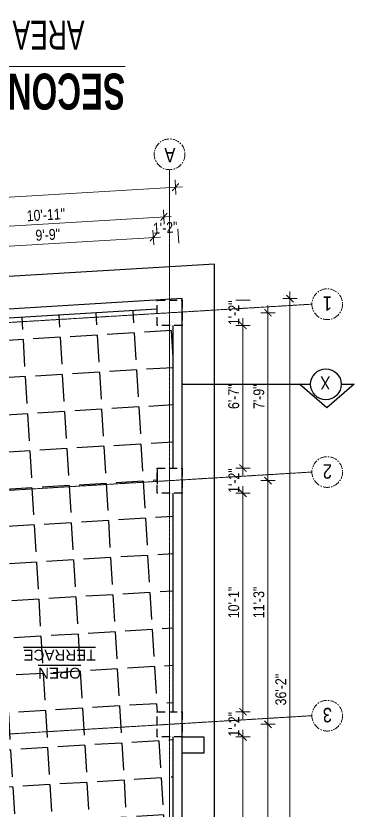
# Model space of a CAD drawing. Header units: inches. Extents: x -10117506 to -5032697, y -6529230 to -3253155.
# Drawn here: x -5060777.9 to -5060590.1, y -3255133.7 to -3254692.8 of the extents above; entities that cross this region are included whole.
import ezdxf

# ---------------------------------------------------------------- set-up
doc = ezdxf.new("R2010")
doc.units = ezdxf.units.IN
doc.header["$LTSCALE"] = 2
doc.header["$MEASUREMENT"] = 0
doc.header["$PDMODE"] = 34
doc.linetypes.add('CENTER', pattern=[2, 1.25, -0.25, 0.25, -0.25])
doc.linetypes.add('HIDDEN', pattern=[0.375, 0.25, -0.125])
doc.layers.get('0').update_dxf_attribs({"linetype": 'CONTINUOUS'})
doc.layers.get('DEFPOINTS').update_dxf_attribs({"color": 141, "linetype": 'CONTINUOUS'})
doc.layers.add('A-Hatch', color=7, linetype='CONTINUOUS')
for name, color, linetype, lineweight in [('Annotations-Bold.w', 177, 'CONTINUOUS', 13), ('DIM 1-100', 4, 'CONTINUOUS', 13), ('TEXT', 181, 'CONTINUOUS', 25), ('Text-100.w', 254, 'CONTINUOUS', 9)]:
    doc.layers.add(name, color=color, linetype=linetype, lineweight=lineweight)
doc.styles.add('ARAIL', font='ARIALN.TTF')
doc.styles.add('Arial', font='arial.ttf', dxfattribs={"width": 0.8, "height": 12})
doc.styles.add('arial.', font='arial.ttf')
doc.styles.get("Standard").update_dxf_attribs({"font": 'ARIALN.TTF'})
doc.dimstyles.new('1 by 96', dxfattribs={"dimtxt": 6, "dimasz": 4, "dimexe": 4, "dimexo": 4, "dimgap": 2, "dimtad": 1, "dimdec": 0, "dimzin": 0, "dimdsep": 46, "dimlunit": 4, "dimtxsty": 'Standard', "dimblk": 'ARCHTICK', "dimcen": 0, "dimdle": 4, "dimadec": 0, "dimazin": 0, "dimtfac": 1, "dimtdec": 0, "dimtix": 1, "dimtofl": 0, "dimtmove": 1, "dimatfit": 3, "dimldrblk": 'ARCHTICK', "dimfxl": 4, "dimfxlon": 1, "dimtolj": 1, "dimtzin": 0, "dimlwd": -1, "dimlwe": -1, "dimarcsym": 0})

# ---------------------------------------------------------------- blocks, each defined once
blk = doc.blocks.new('_ArchTick')
at = {"color": 0, "linetype": 'ByBlock', "const_width": 0.15}
blk.add_lwpolyline([(-0.5, -0.5), (0.5, 0.5)], dxfattribs=at)
blk = doc.blocks.new('*D1857')
at = {"layer": 'DEFPOINTS', "color": 0, "ltscale": 0.5, "transparency": 16777216}
for p in [(-5060685.56, -3255093.06), (-5060651.86, -3255093.06), (-5060685.56, -3255269.85)]:
    blk.add_point(p, dxfattribs=at)
at = {"layer": 'DIM 1-100', "color": 0, "ltscale": 0.5, "transparency": 16777216}
for p, q in [((-5060651.86, -3255273.85), (-5060651.86, -3255089.06)), ((-5060655.86, -3255093.06), (-5060647.86, -3255093.06)), ((-5060655.86, -3255269.85), (-5060647.86, -3255269.85))]:
    blk.add_line(p, q, dxfattribs=at)
at = {"layer": 'DIM 1-100', "color": 0, "ltscale": 0.5, "transparency": 16777216, "xscale": 4, "yscale": 4, "zscale": 4}
for p, rotation in [((-5060651.86, -3255093.06), 90), ((-5060651.86, -3255269.85), 270)]:
    blk.add_blockref('_ArchTick', p, dxfattribs=dict(at, rotation=rotation))
at = {"layer": 'DIM 1-100', "color": 0, "ltscale": 0.5, "transparency": 16777216, "insert": (-5060656.92, -3255181.45), "char_height": 6, "attachment_point": 5, "rotation": 90}
blk.add_mtext('\\A1;14\'-9"', dxfattribs=at)
blk = doc.blocks.new('*D1858')
at = {"layer": 'DEFPOINTS', "color": 0, "ltscale": 0.5, "transparency": 16777216}
for p in [(-5060685.56, -3255079.06), (-5060651.86, -3255079.06), (-5060685.56, -3255093.06)]:
    blk.add_point(p, dxfattribs=at)
at = {"layer": 'DIM 1-100', "color": 0, "ltscale": 0.5, "transparency": 16777216}
for p, q in [((-5060655.86, -3255079.06), (-5060647.86, -3255079.06)), ((-5060655.86, -3255093.06), (-5060647.86, -3255093.06))]:
    blk.add_line(p, q, dxfattribs=at)
at = {"layer": 'DIM 1-100', "color": 0, "ltscale": 0.5, "transparency": 16777216, "insert": (-5060656.87, -3255086.06), "char_height": 6, "attachment_point": 5, "rotation": 90}
blk.add_mtext('\\A1;1\'-2"', dxfattribs=at)
blk = doc.blocks.new('*D1859')
at = {"layer": 'DEFPOINTS', "color": 0, "ltscale": 0.5, "transparency": 16777216}
for p in [(-5060685.56, -3254957.81), (-5060651.86, -3254957.81), (-5060685.56, -3255079.06)]:
    blk.add_point(p, dxfattribs=at)
at = {"layer": 'DIM 1-100', "color": 0, "ltscale": 0.5, "transparency": 16777216}
for p, q in [((-5060651.86, -3255083.06), (-5060651.86, -3254953.81)), ((-5060655.86, -3254957.81), (-5060647.86, -3254957.81)), ((-5060655.86, -3255079.06), (-5060647.86, -3255079.06))]:
    blk.add_line(p, q, dxfattribs=at)
at = {"layer": 'DIM 1-100', "color": 0, "ltscale": 0.5, "transparency": 16777216, "xscale": 4, "yscale": 4, "zscale": 4}
for p, rotation in [((-5060651.86, -3254957.81), 90), ((-5060651.86, -3255079.06), 270)]:
    blk.add_blockref('_ArchTick', p, dxfattribs=dict(at, rotation=rotation))
at = {"layer": 'DIM 1-100', "color": 0, "ltscale": 0.5, "transparency": 16777216, "insert": (-5060656.92, -3255018.44), "char_height": 6, "attachment_point": 5, "rotation": 90}
blk.add_mtext('\\A1;10\'-1"', dxfattribs=at)
blk = doc.blocks.new('*D1860')
at = {"layer": 'DEFPOINTS', "color": 0, "ltscale": 0.5, "transparency": 16777216}
for p in [(-5060685.56, -3254943.81), (-5060651.86, -3254943.81), (-5060685.56, -3254957.81)]:
    blk.add_point(p, dxfattribs=at)
at = {"layer": 'DIM 1-100', "color": 0, "ltscale": 0.5, "transparency": 16777216}
for p, q in [((-5060655.86, -3254943.81), (-5060647.86, -3254943.81)), ((-5060655.86, -3254957.81), (-5060647.86, -3254957.81))]:
    blk.add_line(p, q, dxfattribs=at)
at = {"layer": 'DIM 1-100', "color": 0, "ltscale": 0.5, "transparency": 16777216, "insert": (-5060656.87, -3254950.81), "char_height": 6, "attachment_point": 5, "rotation": 90}
blk.add_mtext('\\A1;1\'-2"', dxfattribs=at)
blk = doc.blocks.new('*D1861')
at = {"layer": 'DEFPOINTS', "color": 0, "ltscale": 0.5, "transparency": 16777216}
for p in [(-5060685.56, -3254864.64), (-5060651.86, -3254864.64), (-5060685.56, -3254943.81)]:
    blk.add_point(p, dxfattribs=at)
at = {"layer": 'DIM 1-100', "color": 0, "ltscale": 0.5, "transparency": 16777216}
for p, q in [((-5060651.86, -3254947.81), (-5060651.86, -3254860.64)), ((-5060655.86, -3254864.64), (-5060647.86, -3254864.64)), ((-5060655.86, -3254943.81), (-5060647.86, -3254943.81))]:
    blk.add_line(p, q, dxfattribs=at)
at = {"layer": 'DIM 1-100', "color": 0, "ltscale": 0.5, "transparency": 16777216, "xscale": 4, "yscale": 4, "zscale": 4}
for p, rotation in [((-5060651.86, -3254864.64), 90), ((-5060651.86, -3254943.81), 270)]:
    blk.add_blockref('_ArchTick', p, dxfattribs=dict(at, rotation=rotation))
at = {"layer": 'DIM 1-100', "color": 0, "ltscale": 0.5, "transparency": 16777216, "insert": (-5060656.92, -3254904.23), "char_height": 6, "attachment_point": 5, "rotation": 90}
blk.add_mtext('\\A1;6\'-7"', dxfattribs=at)
blk = doc.blocks.new('*D1862')
at = {"layer": 'DEFPOINTS', "color": 0, "ltscale": 0.5, "transparency": 16777216}
for p in [(-5060685.56, -3254850.64), (-5060651.86, -3254850.64), (-5060685.56, -3254864.64)]:
    blk.add_point(p, dxfattribs=at)
at = {"layer": 'DIM 1-100', "color": 0, "ltscale": 0.5, "transparency": 16777216}
for p, q in [((-5060655.86, -3254850.64), (-5060647.86, -3254850.64)), ((-5060655.86, -3254864.64), (-5060647.86, -3254864.64))]:
    blk.add_line(p, q, dxfattribs=at)
at = {"layer": 'DIM 1-100', "color": 0, "ltscale": 0.5, "transparency": 16777216, "insert": (-5060656.87, -3254857.64), "char_height": 6, "attachment_point": 5, "rotation": 90}
blk.add_mtext('\\A1;1\'-2"', dxfattribs=at)
blk = doc.blocks.new('*D1863')
at = {"layer": 'DEFPOINTS', "color": 0, "ltscale": 0.5, "transparency": 16777216}
for p in [(-5060692.56, -3254857.64), (-5060692.56, -3254950.81), (-5060637.93, -3254950.81)]:
    blk.add_point(p, dxfattribs=at)
at = {"layer": 'DIM 1-100', "color": 0, "ltscale": 0.5, "transparency": 16777216}
for p, q in [((-5060637.93, -3254853.64), (-5060637.93, -3254954.81)), ((-5060641.93, -3254857.64), (-5060633.93, -3254857.64)), ((-5060641.93, -3254950.81), (-5060633.93, -3254950.81))]:
    blk.add_line(p, q, dxfattribs=at)
at = {"layer": 'DIM 1-100', "color": 0, "ltscale": 0.5, "transparency": 16777216, "xscale": 4, "yscale": 4, "zscale": 4}
for p, rotation in [((-5060637.93, -3254857.64), 90), ((-5060637.93, -3254950.81), 270)]:
    blk.add_blockref('_ArchTick', p, dxfattribs=dict(at, rotation=rotation))
at = {"layer": 'DIM 1-100', "color": 0, "ltscale": 0.5, "transparency": 16777216, "insert": (-5060642.99, -3254904.23), "char_height": 6, "attachment_point": 5, "rotation": 90}
blk.add_mtext('\\A1;7\'-9"', dxfattribs=at)
blk = doc.blocks.new('*D1864')
at = {"layer": 'DEFPOINTS', "color": 0, "ltscale": 0.5, "transparency": 16777216}
for p in [(-5060692.56, -3254950.81), (-5060692.56, -3255086.06), (-5060637.93, -3255086.06)]:
    blk.add_point(p, dxfattribs=at)
at = {"layer": 'DIM 1-100', "color": 0, "ltscale": 0.5, "transparency": 16777216}
for p, q in [((-5060637.93, -3254946.81), (-5060637.93, -3255090.06)), ((-5060641.93, -3254950.81), (-5060633.93, -3254950.81)), ((-5060641.93, -3255086.06), (-5060633.93, -3255086.06))]:
    blk.add_line(p, q, dxfattribs=at)
at = {"layer": 'DIM 1-100', "color": 0, "ltscale": 0.5, "transparency": 16777216, "xscale": 4, "yscale": 4, "zscale": 4}
for p, rotation in [((-5060637.93, -3254950.81), 90), ((-5060637.93, -3255086.06), 270)]:
    blk.add_blockref('_ArchTick', p, dxfattribs=dict(at, rotation=rotation))
at = {"layer": 'DIM 1-100', "color": 0, "ltscale": 0.5, "transparency": 16777216, "insert": (-5060642.99, -3255018.44), "char_height": 6, "attachment_point": 5, "rotation": 90}
blk.add_mtext('\\A1;11\'-3"', dxfattribs=at)
blk = doc.blocks.new('*D1865')
at = {"layer": 'DEFPOINTS', "color": 0, "ltscale": 0.5, "transparency": 16777216}
for p in [(-5060692.56, -3255086.06), (-5060692.56, -3255276.85), (-5060637.93, -3255276.85)]:
    blk.add_point(p, dxfattribs=at)
at = {"layer": 'DIM 1-100', "color": 0, "ltscale": 0.5, "transparency": 16777216}
for p, q in [((-5060637.93, -3255082.06), (-5060637.93, -3255280.85)), ((-5060641.93, -3255086.06), (-5060633.93, -3255086.06)), ((-5060641.93, -3255276.85), (-5060633.93, -3255276.85))]:
    blk.add_line(p, q, dxfattribs=at)
at = {"layer": 'DIM 1-100', "color": 0, "ltscale": 0.5, "transparency": 16777216, "xscale": 4, "yscale": 4, "zscale": 4}
for p, rotation in [((-5060637.93, -3255086.06), 90), ((-5060637.93, -3255276.85), 270)]:
    blk.add_blockref('_ArchTick', p, dxfattribs=dict(at, rotation=rotation))
at = {"layer": 'DIM 1-100', "color": 0, "ltscale": 0.5, "transparency": 16777216, "insert": (-5060642.99, -3255181.45), "char_height": 6, "attachment_point": 5, "rotation": 90}
blk.add_mtext('\\A1;15\'-11"', dxfattribs=at)
blk = doc.blocks.new('*D1866')
at = {"layer": 'DEFPOINTS', "color": 0, "ltscale": 0.5, "transparency": 16777216}
for p in [(-5060685.56, -3254849.8), (-5060625.72, -3254849.8), (-5060685.56, -3255283.85)]:
    blk.add_point(p, dxfattribs=at)
at = {"layer": 'DIM 1-100', "color": 0, "ltscale": 0.5, "transparency": 16777216}
for p, q in [((-5060625.72, -3255287.85), (-5060625.72, -3254845.8)), ((-5060629.72, -3254849.8), (-5060621.72, -3254849.8)), ((-5060629.72, -3255283.85), (-5060621.72, -3255283.85))]:
    blk.add_line(p, q, dxfattribs=at)
at = {"layer": 'DIM 1-100', "color": 0, "ltscale": 0.5, "transparency": 16777216, "xscale": 4, "yscale": 4, "zscale": 4}
for p, rotation in [((-5060625.72, -3254849.8), 90), ((-5060625.72, -3255283.85), 270)]:
    blk.add_blockref('_ArchTick', p, dxfattribs=dict(at, rotation=rotation))
at = {"layer": 'DIM 1-100', "color": 0, "ltscale": 0.5, "transparency": 16777216, "insert": (-5060630.78, -3255066.82), "char_height": 6, "attachment_point": 5, "rotation": 90}
blk.add_mtext('\\A1;36\'-2"', dxfattribs=at)
blk = doc.blocks.new('*D1867')
at = {"layer": 'DEFPOINTS', "color": 0, "ltscale": 0.5, "transparency": 16777216}
for p in [(-5060701.65, -3254815.85), (-5060699.56, -3254850.64), (-5060685.56, -3254849.8)]:
    blk.add_point(p, dxfattribs=at)
at = {"layer": 'DIM 1-100', "color": 0, "ltscale": 0.5, "transparency": 16777216}
for p, q in [((-5060701.41, -3254819.84), (-5060701.9, -3254811.85)), ((-5060687.41, -3254819), (-5060687.9, -3254811.01))]:
    blk.add_line(p, q, dxfattribs=at)
at = {"layer": 'DIM 1-100', "color": 0, "ltscale": 0.5, "transparency": 16777216, "insert": (-5060694.96, -3254810.42), "char_height": 6, "attachment_point": 5, "rotation": 3.4431}
blk.add_mtext('\\A1;1\'-2"', dxfattribs=at)
blk = doc.blocks.new('*D1868')
at = {"layer": 'DEFPOINTS', "color": 0, "ltscale": 0.5, "transparency": 16777216}
for p in [(-5060818.13, -3254822.85), (-5060699.56, -3254850.64), (-5060815.99, -3254858.49)]:
    blk.add_point(p, dxfattribs=at)
at = {"layer": 'DIM 1-100', "color": 0, "ltscale": 0.5, "transparency": 16777216}
for p, q in [((-5060701.41, -3254819.84), (-5060701.9, -3254811.85)), ((-5060697.66, -3254815.61), (-5060822.12, -3254823.09)), ((-5060817.89, -3254826.85), (-5060818.37, -3254818.86))]:
    blk.add_line(p, q, dxfattribs=at)
at = {"layer": 'DIM 1-100', "color": 0, "ltscale": 0.5, "transparency": 16777216, "xscale": 4, "yscale": 4, "zscale": 4}
for p, rotation in [((-5060701.65, -3254815.85), 3.443148901484197), ((-5060818.13, -3254822.85), 183.4431489014842)]:
    blk.add_blockref('_ArchTick', p, dxfattribs=dict(at, rotation=rotation))
at = {"layer": 'DIM 1-100', "color": 0, "ltscale": 0.5, "transparency": 16777216, "insert": (-5060760.2, -3254814.3), "char_height": 6, "attachment_point": 5, "rotation": 3.4431}
blk.add_mtext('\\A1;9\'-9"', dxfattribs=at)
blk = doc.blocks.new('*D1872')
at = {"layer": 'DEFPOINTS', "color": 0, "ltscale": 0.5, "transparency": 16777216}
for p in [(-5060826.19, -3254812.27), (-5060692.56, -3254857.64), (-5060822.99, -3254865.49)]:
    blk.add_point(p, dxfattribs=at)
at = {"layer": 'DIM 1-100', "color": 0, "ltscale": 0.5, "transparency": 16777216}
for p, q in [((-5060691.77, -3254804.19), (-5060830.18, -3254812.51)), ((-5060695.52, -3254808.42), (-5060696, -3254800.43)), ((-5060825.95, -3254816.27), (-5060826.43, -3254808.28))]:
    blk.add_line(p, q, dxfattribs=at)
at = {"layer": 'DIM 1-100', "color": 0, "ltscale": 0.5, "transparency": 16777216, "xscale": 4, "yscale": 4, "zscale": 4}
for p, rotation in [((-5060695.76, -3254804.43), 3.443148900418729), ((-5060826.19, -3254812.27), 183.4431489004187)]:
    blk.add_blockref('_ArchTick', p, dxfattribs=dict(at, rotation=rotation))
at = {"layer": 'DIM 1-100', "color": 0, "ltscale": 0.5, "transparency": 16777216, "insert": (-5060761.28, -3254803.3), "char_height": 6, "attachment_point": 5, "rotation": 3.4431}
blk.add_mtext('\\A1;10\'-11"', dxfattribs=at)
blk = doc.blocks.new('*D1874')
at = {"layer": 'DEFPOINTS', "color": 0, "ltscale": 0.5, "transparency": 16777216}
for p in [(-5060951.89, -3254803.78), (-5060685.56, -3254849.8), (-5060948.15, -3254865.66)]:
    blk.add_point(p, dxfattribs=at)
at = {"layer": 'DIM 1-100', "color": 0, "ltscale": 0.5, "transparency": 16777216}
for p, q in [((-5060689.06, -3254791.91), (-5060689.54, -3254783.92)), ((-5060685.31, -3254787.68), (-5060955.88, -3254804.02)), ((-5060951.64, -3254807.77), (-5060952.13, -3254799.79))]:
    blk.add_line(p, q, dxfattribs=at)
at = {"layer": 'DIM 1-100', "color": 0, "ltscale": 0.5, "transparency": 16777216, "xscale": 4, "yscale": 4, "zscale": 4}
for p, rotation in [((-5060689.3, -3254787.92), 3.457134467224341), ((-5060951.89, -3254803.78), 183.4571344672244)]:
    blk.add_blockref('_ArchTick', p, dxfattribs=dict(at, rotation=rotation))
at = {"layer": 'DIM 1-100', "color": 0, "ltscale": 0.5, "transparency": 16777216, "insert": (-5060820.89, -3254790.84), "char_height": 6, "attachment_point": 5, "rotation": 3.4571}
blk.add_mtext('\\A1;21\'-11"', dxfattribs=at)

msp = doc.modelspace()

# ---------------------------------------------------------------- hatches: boundary and pattern name
at = {"layer": 'A-Hatch', "ltscale": 0.5}
h = msp.add_hatch(dxfattribs=at)
h.set_pattern_fill('ANGLE', color=256, scale=75, angle=183.4571)
h.set_pattern_definition([(183.45713447, (-10109419.03, -6510881.936), (1.243724074, -20.587466465), [15, -5.625]), (273.45713447, (-10109419.03, -6510881.936), (20.587466465, 1.243724074), [15, -5.625])])
edge = h.paths.add_edge_path()
edge.add_line((-5060815.99, -3255229.83), (-5060824.99, -3255229.83))
edge.add_line((-5060824.99, -3255229.83), (-5060824.99, -3255280.69))
edge.add_line((-5060824.99, -3255280.69), (-5060815.99, -3255280.69))
edge.add_line((-5060815.99, -3255280.69), (-5060815.99, -3255289.67))
edge.add_line((-5060815.99, -3255289.67), (-5060699.56, -3255280))
edge.add_line((-5060699.56, -3255280), (-5060699.56, -3255269.85))
edge.add_line((-5060699.56, -3255269.85), (-5060690.56, -3255269.85))
edge.add_line((-5060690.56, -3255269.85), (-5060690.56, -3255093.06))
edge.add_line((-5060690.56, -3255093.06), (-5060699.56, -3255093.06))
edge.add_line((-5060699.56, -3255093.06), (-5060699.56, -3255079.06))
edge.add_line((-5060699.56, -3255079.06), (-5060690.56, -3255079.06))
edge.add_line((-5060690.56, -3255079.06), (-5060690.56, -3254957.81))
edge.add_line((-5060690.56, -3254957.81), (-5060699.56, -3254957.81))
edge.add_line((-5060699.56, -3254957.81), (-5060699.56, -3254943.81))
edge.add_line((-5060699.56, -3254943.81), (-5060690.56, -3254943.81))
edge.add_line((-5060690.56, -3254943.81), (-5060690.56, -3254864.64))
edge.add_line((-5060690.56, -3254864.64), (-5060699.56, -3254864.64))
edge.add_line((-5060699.56, -3254864.64), (-5060699.56, -3254855.65))
edge.add_line((-5060699.56, -3254855.65), (-5060815.99, -3254862.65))
edge.add_line((-5060815.99, -3254862.65), (-5060815.99, -3254872.49))
edge.add_line((-5060815.99, -3254872.49), (-5060815.99, -3254874.94))
edge.add_line((-5060815.99, -3254874.94), (-5060790.18, -3254874.96))
edge.add_line((-5060790.18, -3254874.96), (-5060790.16, -3254876.19))
edge.add_ellipse((-5060821.32, -3254876.17), major_axis=(-24.85, -18.79), ratio=1, start_angle=62.763, end_angle=142.875, ccw=False)
edge.add_line((-5060815.99, -3254906.86), (-5060815.99, -3255083.27))
edge.add_line((-5060815.99, -3255083.27), (-5060815.98, -3255083.27))
edge.add_line((-5060815.98, -3255083.27), (-5060815.99, -3255086.94))
edge.add_line((-5060815.99, -3255086.94), (-5060815.99, -3255100.94))
edge.add_line((-5060815.99, -3255100.94), (-5060815.98, -3255104.61))
edge.add_line((-5060815.98, -3255104.61), (-5060815.99, -3255229.83))
h.paths.add_polyline_path([(-5060732.31, -3255041.84), (-5060775.36, -3255041.84), (-5060775.36, -3255064.3), (-5060732.31, -3255064.3)], flags=24)

# ---------------------------------------------------------------- linework, layer by layer
at = {"ltscale": 0.5}
for p, q in [((-5060667.56, -3254830.68), (-5060829.99, -3254840.45)), ((-5060667.56, -3255282.35), (-5060667.56, -3254830.68)), ((-5060685.56, -3254849.8), (-5060838.97, -3254859.03)), ((-5060685.56, -3255283.85), (-5060685.56, -3254849.8)), ((-5060699.56, -3254855.65), (-5060815.99, -3254862.65)), ((-5060690.56, -3254943.81), (-5060690.56, -3254864.64)), ((-5060699.56, -3254943.81), (-5060699.56, -3254952.83)), ((-5060690.56, -3255079.06), (-5060690.56, -3254957.81)), ((-5060690.56, -3255269.85), (-5060690.56, -3255093.06)), ((-5060685.56, -3255093.06), (-5060673.56, -3255093.06)), ((-5060673.56, -3255093.06), (-5060673.56, -3255102.06)), ((-5060673.56, -3255102.06), (-5060685.56, -3255102.06))]:
    msp.add_line(p, q, dxfattribs=at)
at = {"linetype": 'HIDDEN', "ltscale": 9}
for points in [[(-5060685.56, -3254864.64), (-5060699.56, -3254864.64), (-5060699.56, -3254850.64), (-5060685.56, -3254850.64)], [(-5060685.56, -3254957.81), (-5060699.56, -3254957.81), (-5060699.56, -3254943.81), (-5060685.56, -3254943.81)], [(-5060685.56, -3255093.06), (-5060699.56, -3255093.06), (-5060699.56, -3255079.06), (-5060685.56, -3255079.06)]]:
    msp.add_lwpolyline(points, close=True, dxfattribs=at)
at = {"layer": 'Annotations-Bold.w', "linetype": 'CENTER', "ltscale": 0.3}
for p, q in [((-5060692.56, -3254778.22), (-5060692.56, -3255356.43)), ((-5060613.56, -3254852.87), (-5061020.15, -3254877.43)), ((-5060613.56, -3254946.04), (-5061020.15, -3254970.6)), ((-5060613.56, -3255081.29), (-5061020.15, -3255105.85))]:
    msp.add_line(p, q, dxfattribs=at)
at = {"layer": 'Annotations-Bold.w', "linetype": 'CENTER', "ltscale": 1.5}
for centre in [(-5060692.56, -3254769.68), (-5060605.03, -3254852.87), (-5060605.03, -3254946.04), (-5060605.03, -3255081.29)]:
    msp.add_circle(centre, 8.53, dxfattribs=at)
at = {"layer": 'TEXT'}
for points in [[(-5060685.56, -3254897.34), (-5060614.29, -3254897.34)], [(-5060597.23, -3254897.34), (-5060590.09, -3254897.34), (-5060605.23, -3254910.43), (-5060620.37, -3254897.34)]]:
    msp.add_lwpolyline(points, dxfattribs=at)
msp.add_circle((-5060605.76, -3254897.34), 8.53, dxfattribs=at)

# ---------------------------------------------------------------- texts
at = {"layer": 'Annotations-Bold.w', "linetype": 'CENTER', "ltscale": 1.5, "char_height": 8, "attachment_point": 1, "rotation": 180, "style": 'ARAIL'}
for s, insert in [('A', (-5060689.33, -3254774.14)), ('1', (-5060602.38, -3254856.54)), ('2', (-5060602.38, -3254949.71)), ('3', (-5060602.38, -3255084.96))]:
    msp.add_mtext_dynamic_manual_height_columns(s, width=6.5393, gutter_width=100, heights=[0], dxfattribs=dict(at, insert=insert))
at = {"layer": 'TEXT', "insert": (-5060608.84, -3254900.18), "char_height": 7.2, "attachment_point": 3, "rotation": 180, "style": 'ARAIL'}
msp.add_mtext_dynamic_manual_height_columns('X', width=125.4648, gutter_width=90, heights=[0], dxfattribs=at)
at = {"layer": 'TEXT', "lineweight": -2, "insert": (-5060753.71, -3255052.62), "char_height": 6, "width": 127.5059, "attachment_point": 5, "rotation": 180, "style": 'arial.'}
msp.add_mtext('{\\LOPEN \\PTERRACE}', dxfattribs=at)
at = {"layer": 'Text-100.w', "insert": (-5060816.06, -3254744.85), "char_height": 20, "width": 253.2202, "attachment_point": 2, "rotation": 180, "style": 'Arial'}
msp.add_mtext('\\A1;{\\fArial Narrow|b1|i0|c0|p34;\\L SECOND FLOOR PLAN\\P\\fArial Narrow|b0|i0|c0|p34;\\H0.8x;\\lAREA : 340.26 SQ. FT.\\H1.02306x; }', dxfattribs=at)

# ---------------------------------------------------------------- dimensions: what is measured, and where the dimension line sits
at = {"layer": 'DIM 1-100', "ltscale": 0.5}
for p1, p2, distance, picture, middle in [((-5060685.56, -3254849.8), (-5060948.15, -3254865.66), -61.99, '*D1874', (-5060820.89, -3254790.84)), ((-5060692.56, -3254857.64), (-5060822.99, -3254865.49), -53.31, '*D1872', (-5060761.28, -3254803.3)), ((-5060685.56, -3254849.8), (-5060699.56, -3254850.64), -34.86, '*D1867', (-5060694.96, -3254810.42))]:
    dim = msp.add_aligned_dim(p1=p1, p2=p2, distance=distance, dimstyle='1 by 96', dxfattribs=at)
    dim.commit()
    dim.dimension.update_dxf_attribs({"geometry": picture, "text_midpoint": middle})
for base, p1, p2, angle, picture, middle in [((-5060818.13, -3254822.85), (-5060699.56, -3254850.64), (-5060815.99, -3254858.49), 3.4431, '*D1868', (-5060760.2, -3254814.3)), ((-5060625.72, -3254849.8), (-5060685.56, -3255283.85), (-5060685.56, -3254849.8), 270, '*D1866', (-5060630.78, -3255066.82)), ((-5060651.86, -3254850.64), (-5060685.56, -3254864.64), (-5060685.56, -3254850.64), 270, '*D1862', (-5060656.87, -3254857.64)), ((-5060637.93, -3254950.81), (-5060692.56, -3254857.64), (-5060692.56, -3254950.81), 270, '*D1863', (-5060642.99, -3254904.23)), ((-5060651.86, -3254864.64), (-5060685.56, -3254943.81), (-5060685.56, -3254864.64), 270, '*D1861', (-5060656.92, -3254904.23)), ((-5060651.86, -3254943.81), (-5060685.56, -3254957.81), (-5060685.56, -3254943.81), 270, '*D1860', (-5060656.87, -3254950.81)), ((-5060637.93, -3255086.06), (-5060692.56, -3254950.81), (-5060692.56, -3255086.06), 270, '*D1864', (-5060642.99, -3255018.44)), ((-5060651.86, -3254957.81), (-5060685.56, -3255079.06), (-5060685.56, -3254957.81), 270, '*D1859', (-5060656.92, -3255018.44)), ((-5060651.86, -3255079.06), (-5060685.56, -3255093.06), (-5060685.56, -3255079.06), 270, '*D1858', (-5060656.87, -3255086.06)), ((-5060637.93, -3255276.85), (-5060692.56, -3255086.06), (-5060692.56, -3255276.85), 270, '*D1865', (-5060642.99, -3255181.45)), ((-5060651.86, -3255093.06), (-5060685.56, -3255269.85), (-5060685.56, -3255093.06), 270, '*D1857', (-5060656.92, -3255181.45))]:
    dim = msp.add_linear_dim(base=base, p1=p1, p2=p2, angle=angle, dimstyle='1 by 96', dxfattribs=at)
    dim.commit()
    dim.dimension.update_dxf_attribs({"geometry": picture, "text_midpoint": middle})

doc.saveas('drawing.dxf')
